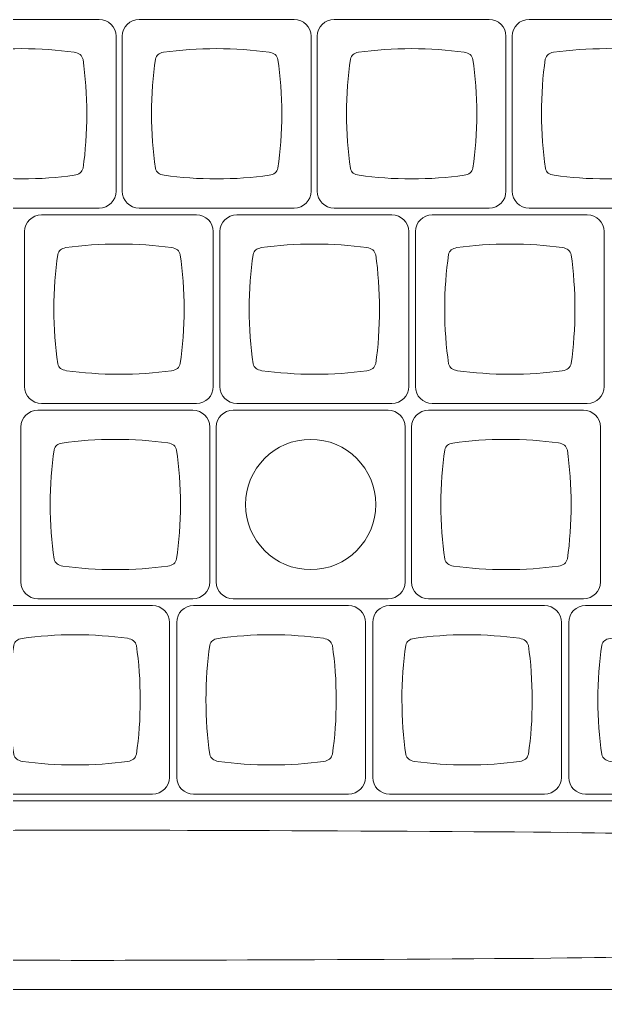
# Model space of a CAD drawing. Header units: millimetres. Extents: x -493 to 473, y -489 to 489.
# Drawn here: x -367.9 to -310.8, y -67.8 to 26.8 of the extents above; entities that cross this region are included whole.
import ezdxf

# ---------------------------------------------------------------- set-up
doc = ezdxf.new("R2010")
doc.units = ezdxf.units.MM
doc.header["$MEASUREMENT"] = 0
doc.layers.add('Layer 1', color=7, linetype='Continuous')

msp = doc.modelspace()

# ---------------------------------------------------------------- linework, layer by layer
at = {"layer": 'Layer 1', "color": 250, "lineweight": 9}
msp.add_ellipse((-339.5447, -20.4968), major_axis=(0, 6.35), ratio=1, dxfattribs=at)
for points, knots in [([(-375.2662, 8.4032), (-375.2662, 8.4032), (-360.1588, 8.4032), (-360.1588, 8.4032), (-360.1588, 8.4032), (-359.2533, 8.4032), (-358.5125, 9.144), (-358.5125, 10.0495), (-358.5125, 10.0495), (-358.5125, 10.0495), (-358.5125, 25.1569), (-358.5125, 25.1569), (-358.5125, 25.1569), (-358.5125, 26.0624), (-359.2533, 26.8032), (-360.1588, 26.8032), (-360.1588, 26.8032), (-360.1588, 26.8032), (-375.2662, 26.8032), (-375.2662, 26.8032), (-375.2662, 26.8032), (-376.1717, 26.8032), (-376.9125, 26.0624), (-376.9125, 25.1569), (-376.9125, 25.1569), (-376.9125, 25.1569), (-376.9125, 10.0495), (-376.9125, 10.0495), (-376.9125, 10.0495), (-376.9125, 9.144), (-376.1717, 8.4032), (-375.2662, 8.4032)], [0, 0, 0, 0, 0.1111111, 0.1111111, 0.1111111, 0.1111111, 0.2222222, 0.2222222, 0.2222222, 0.2222222, 0.3333333, 0.3333333, 0.3333333, 0.3333333, 0.4444444, 0.4444444, 0.4444444, 0.4444444, 0.5555556, 0.5555556, 0.5555556, 0.5555556, 0.6666667, 0.6666667, 0.6666667, 0.6666667, 0.7777778, 0.7777778, 0.7777778, 0.7777778, 1, 1, 1, 1]), ([(-356.2626, 8.4032), (-356.2626, 8.4032), (-341.1552, 8.4032), (-341.1552, 8.4032), (-341.1552, 8.4032), (-340.2497, 8.4032), (-339.5089, 9.144), (-339.5089, 10.0495), (-339.5089, 10.0495), (-339.5089, 10.0495), (-339.5089, 25.1569), (-339.5089, 25.1569), (-339.5089, 25.1569), (-339.5089, 26.0624), (-340.2497, 26.8032), (-341.1552, 26.8032), (-341.1552, 26.8032), (-341.1552, 26.8032), (-356.2626, 26.8032), (-356.2626, 26.8032), (-356.2626, 26.8032), (-357.1681, 26.8032), (-357.9089, 26.0624), (-357.9089, 25.1569), (-357.9089, 25.1569), (-357.9089, 25.1569), (-357.9089, 10.0495), (-357.9089, 10.0495), (-357.9089, 10.0495), (-357.9089, 9.144), (-357.1681, 8.4032), (-356.2626, 8.4032)], [0, 0, 0, 0, 0.1111111, 0.1111111, 0.1111111, 0.1111111, 0.2222222, 0.2222222, 0.2222222, 0.2222222, 0.3333333, 0.3333333, 0.3333333, 0.3333333, 0.4444444, 0.4444444, 0.4444444, 0.4444444, 0.5555556, 0.5555556, 0.5555556, 0.5555556, 0.6666667, 0.6666667, 0.6666667, 0.6666667, 0.7777778, 0.7777778, 0.7777778, 0.7777778, 1, 1, 1, 1]), ([(-337.2591, 8.4032), (-337.2591, 8.4032), (-322.1517, 8.4032), (-322.1517, 8.4032), (-322.1517, 8.4032), (-321.2462, 8.4032), (-320.5054, 9.144), (-320.5054, 10.0495), (-320.5054, 10.0495), (-320.5054, 10.0495), (-320.5054, 25.1569), (-320.5054, 25.1569), (-320.5054, 25.1569), (-320.5054, 26.0624), (-321.2462, 26.8032), (-322.1517, 26.8032), (-322.1517, 26.8032), (-322.1517, 26.8032), (-337.2591, 26.8032), (-337.2591, 26.8032), (-337.2591, 26.8032), (-338.1646, 26.8032), (-338.9054, 26.0624), (-338.9054, 25.1569), (-338.9054, 25.1569), (-338.9054, 25.1569), (-338.9054, 10.0495), (-338.9054, 10.0495), (-338.9054, 10.0495), (-338.9054, 9.144), (-338.1646, 8.4032), (-337.2591, 8.4032)], [0, 0, 0, 0, 0.1111111, 0.1111111, 0.1111111, 0.1111111, 0.2222222, 0.2222222, 0.2222222, 0.2222222, 0.3333333, 0.3333333, 0.3333333, 0.3333333, 0.4444444, 0.4444444, 0.4444444, 0.4444444, 0.5555556, 0.5555556, 0.5555556, 0.5555556, 0.6666667, 0.6666667, 0.6666667, 0.6666667, 0.7777778, 0.7777778, 0.7777778, 0.7777778, 1, 1, 1, 1]), ([(-318.2555, 8.4032), (-318.2555, 8.4032), (-303.1481, 8.4032), (-303.1481, 8.4032), (-303.1481, 8.4032), (-302.2426, 8.4032), (-301.5018, 9.144), (-301.5018, 10.0495), (-301.5018, 10.0495), (-301.5018, 10.0495), (-301.5018, 25.1569), (-301.5018, 25.1569), (-301.5018, 25.1569), (-301.5018, 26.0624), (-302.2426, 26.8032), (-303.1481, 26.8032), (-303.1481, 26.8032), (-303.1481, 26.8032), (-318.2555, 26.8032), (-318.2555, 26.8032), (-318.2555, 26.8032), (-319.161, 26.8032), (-319.9018, 26.0624), (-319.9018, 25.1569), (-319.9018, 25.1569), (-319.9018, 25.1569), (-319.9018, 10.0495), (-319.9018, 10.0495), (-319.9018, 10.0495), (-319.9018, 9.144), (-319.161, 8.4032), (-318.2555, 8.4032)], [0, 0, 0, 0, 0.1111111, 0.1111111, 0.1111111, 0.1111111, 0.2222222, 0.2222222, 0.2222222, 0.2222222, 0.3333333, 0.3333333, 0.3333333, 0.3333333, 0.4444444, 0.4444444, 0.4444444, 0.4444444, 0.5555556, 0.5555556, 0.5555556, 0.5555556, 0.6666667, 0.6666667, 0.6666667, 0.6666667, 0.7777778, 0.7777778, 0.7777778, 0.7777778, 1, 1, 1, 1]), ([(-367.7123, 23.9527), (-365.9217, 23.9522), (-364.2018, 23.8293), (-362.5996, 23.6038), (-362.5996, 23.6038), (-362.5996, 23.6038), (-362.5996, 23.6037), (-362.5996, 23.6037), (-362.5996, 23.6037), (-362.1128, 23.5308), (-361.8229, 23.2982), (-361.7357, 22.8935), (-361.7357, 22.8935), (-361.4937, 21.2406), (-361.3614, 19.459), (-361.361, 17.6012), (-361.361, 17.6012), (-361.3605, 15.7435), (-361.492, 13.9619), (-361.7332, 12.309), (-361.7332, 12.309), (-361.8202, 11.9048), (-362.1095, 11.6724), (-362.5952, 11.5995), (-362.5952, 11.5995), (-364.1977, 11.3746), (-365.9181, 11.2524), (-367.7094, 11.2528), (-367.7094, 11.2528), (-369.5012, 11.2532), (-371.2222, 11.3764), (-372.8252, 11.6022), (-372.8252, 11.6022), (-372.8252, 11.6022), (-372.8251, 11.6026), (-372.8251, 11.6026), (-372.8251, 11.6026), (-373.2981, 11.6734), (-373.5853, 11.8951), (-373.6812, 12.2791), (-373.6812, 12.2791), (-373.9262, 13.9412), (-374.0603, 15.7341), (-374.0607, 17.6042), (-374.0607, 17.6042), (-374.0612, 19.476), (-373.9277, 21.2704), (-373.6831, 22.9337), (-373.6831, 22.9337), (-373.5905, 23.3006), (-373.3225, 23.5186), (-372.8837, 23.5978), (-372.8837, 23.5978), (-371.265, 23.8279), (-369.5249, 23.9531), (-367.7123, 23.9527)], [0, 0, 0, 0, 0.0666667, 0.0666667, 0.0666667, 0.0666667, 0.1333333, 0.1333333, 0.1333333, 0.1333333, 0.2, 0.2, 0.2, 0.2, 0.2666667, 0.2666667, 0.2666667, 0.2666667, 0.3333333, 0.3333333, 0.3333333, 0.3333333, 0.4, 0.4, 0.4, 0.4, 0.4666667, 0.4666667, 0.4666667, 0.4666667, 0.5333333, 0.5333333, 0.5333333, 0.5333333, 0.6, 0.6, 0.6, 0.6, 0.6666667, 0.6666667, 0.6666667, 0.6666667, 0.7333333, 0.7333333, 0.7333333, 0.7333333, 0.8, 0.8, 0.8, 0.8, 0.8666667, 0.8666667, 0.8666667, 0.8666667, 1, 1, 1, 1]), ([(-348.7087, 23.9527), (-346.9181, 23.9522), (-345.1982, 23.8293), (-343.596, 23.6038), (-343.596, 23.6038), (-343.596, 23.6038), (-343.596, 23.6037), (-343.596, 23.6037), (-343.596, 23.6037), (-343.1092, 23.5308), (-342.8193, 23.2982), (-342.7321, 22.8935), (-342.7321, 22.8935), (-342.4901, 21.2406), (-342.3578, 19.459), (-342.3574, 17.6012), (-342.3574, 17.6012), (-342.3569, 15.7435), (-342.4884, 13.9619), (-342.7296, 12.309), (-342.7296, 12.309), (-342.8166, 11.9048), (-343.1059, 11.6724), (-343.5916, 11.5995), (-343.5916, 11.5995), (-345.1941, 11.3746), (-346.9145, 11.2524), (-348.7058, 11.2528), (-348.7058, 11.2528), (-350.4976, 11.2532), (-352.2186, 11.3764), (-353.8216, 11.6022), (-353.8216, 11.6022), (-353.8216, 11.6022), (-353.8215, 11.6026), (-353.8215, 11.6026), (-353.8215, 11.6026), (-354.2945, 11.6734), (-354.5817, 11.8951), (-354.6776, 12.2791), (-354.6776, 12.2791), (-354.9226, 13.9412), (-355.0567, 15.7341), (-355.0571, 17.6042), (-355.0571, 17.6042), (-355.0576, 19.476), (-354.9241, 21.2704), (-354.6795, 22.9337), (-354.6795, 22.9337), (-354.5869, 23.3006), (-354.3189, 23.5186), (-353.8801, 23.5978), (-353.8801, 23.5978), (-352.2614, 23.8279), (-350.5213, 23.9531), (-348.7087, 23.9527)], [0, 0, 0, 0, 0.0666667, 0.0666667, 0.0666667, 0.0666667, 0.1333333, 0.1333333, 0.1333333, 0.1333333, 0.2, 0.2, 0.2, 0.2, 0.2666667, 0.2666667, 0.2666667, 0.2666667, 0.3333333, 0.3333333, 0.3333333, 0.3333333, 0.4, 0.4, 0.4, 0.4, 0.4666667, 0.4666667, 0.4666667, 0.4666667, 0.5333333, 0.5333333, 0.5333333, 0.5333333, 0.6, 0.6, 0.6, 0.6, 0.6666667, 0.6666667, 0.6666667, 0.6666667, 0.7333333, 0.7333333, 0.7333333, 0.7333333, 0.8, 0.8, 0.8, 0.8, 0.8666667, 0.8666667, 0.8666667, 0.8666667, 1, 1, 1, 1]), ([(-329.7052, 23.9527), (-327.9146, 23.9522), (-326.1947, 23.8293), (-324.5925, 23.6038), (-324.5925, 23.6038), (-324.5925, 23.6038), (-324.5925, 23.6037), (-324.5925, 23.6037), (-324.5925, 23.6037), (-324.1057, 23.5308), (-323.8158, 23.2982), (-323.7286, 22.8935), (-323.7286, 22.8935), (-323.4866, 21.2406), (-323.3543, 19.459), (-323.3539, 17.6012), (-323.3539, 17.6012), (-323.3534, 15.7435), (-323.4849, 13.9619), (-323.7261, 12.309), (-323.7261, 12.309), (-323.8131, 11.9048), (-324.1024, 11.6724), (-324.5881, 11.5995), (-324.5881, 11.5995), (-326.1906, 11.3746), (-327.911, 11.2524), (-329.7023, 11.2528), (-329.7023, 11.2528), (-331.4941, 11.2532), (-333.2151, 11.3764), (-334.8181, 11.6022), (-334.8181, 11.6022), (-334.8181, 11.6022), (-334.818, 11.6026), (-334.818, 11.6026), (-334.818, 11.6026), (-335.291, 11.6734), (-335.5782, 11.8951), (-335.6741, 12.2791), (-335.6741, 12.2791), (-335.9191, 13.9412), (-336.0532, 15.7341), (-336.0536, 17.6042), (-336.0536, 17.6042), (-336.0541, 19.476), (-335.9206, 21.2704), (-335.676, 22.9337), (-335.676, 22.9337), (-335.5834, 23.3006), (-335.3154, 23.5186), (-334.8766, 23.5978), (-334.8766, 23.5978), (-333.2579, 23.8279), (-331.5178, 23.9531), (-329.7052, 23.9527)], [0, 0, 0, 0, 0.0666667, 0.0666667, 0.0666667, 0.0666667, 0.1333333, 0.1333333, 0.1333333, 0.1333333, 0.2, 0.2, 0.2, 0.2, 0.2666667, 0.2666667, 0.2666667, 0.2666667, 0.3333333, 0.3333333, 0.3333333, 0.3333333, 0.4, 0.4, 0.4, 0.4, 0.4666667, 0.4666667, 0.4666667, 0.4666667, 0.5333333, 0.5333333, 0.5333333, 0.5333333, 0.6, 0.6, 0.6, 0.6, 0.6666667, 0.6666667, 0.6666667, 0.6666667, 0.7333333, 0.7333333, 0.7333333, 0.7333333, 0.8, 0.8, 0.8, 0.8, 0.8666667, 0.8666667, 0.8666667, 0.8666667, 1, 1, 1, 1]), ([(-310.7016, 23.9527), (-308.911, 23.9522), (-307.1911, 23.8293), (-305.5889, 23.6038), (-305.5889, 23.6038), (-305.5889, 23.6038), (-305.5889, 23.6037), (-305.5889, 23.6037), (-305.5889, 23.6037), (-305.1021, 23.5308), (-304.8122, 23.2982), (-304.725, 22.8935), (-304.725, 22.8935), (-304.483, 21.2406), (-304.3507, 19.459), (-304.3503, 17.6012), (-304.3503, 17.6012), (-304.3498, 15.7435), (-304.4813, 13.9619), (-304.7225, 12.309), (-304.7225, 12.309), (-304.8095, 11.9048), (-305.0988, 11.6724), (-305.5845, 11.5995), (-305.5845, 11.5995), (-307.187, 11.3746), (-308.9074, 11.2524), (-310.6987, 11.2528), (-310.6987, 11.2528), (-312.4905, 11.2532), (-314.2115, 11.3764), (-315.8145, 11.6022), (-315.8145, 11.6022), (-315.8145, 11.6022), (-315.8144, 11.6026), (-315.8144, 11.6026), (-315.8144, 11.6026), (-316.2874, 11.6734), (-316.5746, 11.8951), (-316.6705, 12.2791), (-316.6705, 12.2791), (-316.9155, 13.9412), (-317.0496, 15.7341), (-317.05, 17.6042), (-317.05, 17.6042), (-317.0505, 19.476), (-316.917, 21.2704), (-316.6724, 22.9337), (-316.6724, 22.9337), (-316.5798, 23.3006), (-316.3118, 23.5186), (-315.873, 23.5978), (-315.873, 23.5978), (-314.2543, 23.8279), (-312.5142, 23.9531), (-310.7016, 23.9527)], [0, 0, 0, 0, 0.0666667, 0.0666667, 0.0666667, 0.0666667, 0.1333333, 0.1333333, 0.1333333, 0.1333333, 0.2, 0.2, 0.2, 0.2, 0.2666667, 0.2666667, 0.2666667, 0.2666667, 0.3333333, 0.3333333, 0.3333333, 0.3333333, 0.4, 0.4, 0.4, 0.4, 0.4666667, 0.4666667, 0.4666667, 0.4666667, 0.5333333, 0.5333333, 0.5333333, 0.5333333, 0.6, 0.6, 0.6, 0.6, 0.6666667, 0.6666667, 0.6666667, 0.6666667, 0.7333333, 0.7333333, 0.7333333, 0.7333333, 0.8, 0.8, 0.8, 0.8, 0.8666667, 0.8666667, 0.8666667, 0.8666667, 1, 1, 1, 1]), ([(-365.7876, -10.6468), (-365.7876, -10.6468), (-350.6802, -10.6468), (-350.6802, -10.6468), (-350.6802, -10.6468), (-349.7747, -10.6468), (-349.0339, -9.906), (-349.0339, -9.0005), (-349.0339, -9.0005), (-349.0339, -9.0005), (-349.0339, 6.1069), (-349.0339, 6.1069), (-349.0339, 6.1069), (-349.0339, 7.0124), (-349.7747, 7.7532), (-350.6802, 7.7532), (-350.6802, 7.7532), (-350.6802, 7.7532), (-365.7876, 7.7532), (-365.7876, 7.7532), (-365.7876, 7.7532), (-366.6931, 7.7532), (-367.4339, 7.0124), (-367.4339, 6.1069), (-367.4339, 6.1069), (-367.4339, 6.1069), (-367.4339, -9.0005), (-367.4339, -9.0005), (-367.4339, -9.0005), (-367.4339, -9.906), (-366.6931, -10.6468), (-365.7876, -10.6468)], [0, 0, 0, 0, 0.1111111, 0.1111111, 0.1111111, 0.1111111, 0.2222222, 0.2222222, 0.2222222, 0.2222222, 0.3333333, 0.3333333, 0.3333333, 0.3333333, 0.4444444, 0.4444444, 0.4444444, 0.4444444, 0.5555556, 0.5555556, 0.5555556, 0.5555556, 0.6666667, 0.6666667, 0.6666667, 0.6666667, 0.7777778, 0.7777778, 0.7777778, 0.7777778, 1, 1, 1, 1]), ([(-346.7376, -10.6468), (-346.7376, -10.6468), (-331.6302, -10.6468), (-331.6302, -10.6468), (-331.6302, -10.6468), (-330.7247, -10.6468), (-329.9839, -9.906), (-329.9839, -9.0005), (-329.9839, -9.0005), (-329.9839, -9.0005), (-329.9839, 6.1069), (-329.9839, 6.1069), (-329.9839, 6.1069), (-329.9839, 7.0124), (-330.7247, 7.7532), (-331.6302, 7.7532), (-331.6302, 7.7532), (-331.6302, 7.7532), (-346.7376, 7.7532), (-346.7376, 7.7532), (-346.7376, 7.7532), (-347.6431, 7.7532), (-348.3839, 7.0124), (-348.3839, 6.1069), (-348.3839, 6.1069), (-348.3839, 6.1069), (-348.3839, -9.0005), (-348.3839, -9.0005), (-348.3839, -9.0005), (-348.3839, -9.906), (-347.6431, -10.6468), (-346.7376, -10.6468)], [0, 0, 0, 0, 0.1111111, 0.1111111, 0.1111111, 0.1111111, 0.2222222, 0.2222222, 0.2222222, 0.2222222, 0.3333333, 0.3333333, 0.3333333, 0.3333333, 0.4444444, 0.4444444, 0.4444444, 0.4444444, 0.5555556, 0.5555556, 0.5555556, 0.5555556, 0.6666667, 0.6666667, 0.6666667, 0.6666667, 0.7777778, 0.7777778, 0.7777778, 0.7777778, 1, 1, 1, 1]), ([(-327.6876, -10.6468), (-327.6876, -10.6468), (-312.5802, -10.6468), (-312.5802, -10.6468), (-312.5802, -10.6468), (-311.6747, -10.6468), (-310.9339, -9.906), (-310.9339, -9.0005), (-310.9339, -9.0005), (-310.9339, -9.0005), (-310.9339, 6.1069), (-310.9339, 6.1069), (-310.9339, 6.1069), (-310.9339, 7.0124), (-311.6747, 7.7532), (-312.5802, 7.7532), (-312.5802, 7.7532), (-312.5802, 7.7532), (-327.6876, 7.7532), (-327.6876, 7.7532), (-327.6876, 7.7532), (-328.5931, 7.7532), (-329.3339, 7.0124), (-329.3339, 6.1069), (-329.3339, 6.1069), (-329.3339, 6.1069), (-329.3339, -9.0005), (-329.3339, -9.0005), (-329.3339, -9.0005), (-329.3339, -9.906), (-328.5931, -10.6468), (-327.6876, -10.6468)], [0, 0, 0, 0, 0.1111111, 0.1111111, 0.1111111, 0.1111111, 0.2222222, 0.2222222, 0.2222222, 0.2222222, 0.3333333, 0.3333333, 0.3333333, 0.3333333, 0.4444444, 0.4444444, 0.4444444, 0.4444444, 0.5555556, 0.5555556, 0.5555556, 0.5555556, 0.6666667, 0.6666667, 0.6666667, 0.6666667, 0.7777778, 0.7777778, 0.7777778, 0.7777778, 1, 1, 1, 1]), ([(-358.2337, 4.9027), (-356.4431, 4.9022), (-354.7232, 4.7793), (-353.121, 4.5538), (-353.121, 4.5538), (-353.121, 4.5538), (-353.121, 4.5537), (-353.121, 4.5537), (-353.121, 4.5537), (-352.6342, 4.4808), (-352.3443, 4.2482), (-352.2571, 3.8435), (-352.2571, 3.8435), (-352.0151, 2.1906), (-351.8828, 0.409), (-351.8824, -1.4488), (-351.8824, -1.4488), (-351.8819, -3.3065), (-352.0134, -5.0881), (-352.2546, -6.741), (-352.2546, -6.741), (-352.3416, -7.1452), (-352.6309, -7.3776), (-353.1166, -7.4505), (-353.1166, -7.4505), (-354.7191, -7.6754), (-356.4395, -7.7976), (-358.2308, -7.7972), (-358.2308, -7.7972), (-360.0226, -7.7968), (-361.7436, -7.6736), (-363.3466, -7.4478), (-363.3466, -7.4478), (-363.3466, -7.4478), (-363.3465, -7.4474), (-363.3465, -7.4474), (-363.3465, -7.4474), (-363.8195, -7.3766), (-364.1067, -7.1549), (-364.2026, -6.7709), (-364.2026, -6.7709), (-364.4476, -5.1088), (-364.5817, -3.3159), (-364.5821, -1.4458), (-364.5821, -1.4458), (-364.5826, 0.426), (-364.4491, 2.2204), (-364.2045, 3.8837), (-364.2045, 3.8837), (-364.1119, 4.2506), (-363.8439, 4.4686), (-363.4051, 4.5478), (-363.4051, 4.5478), (-361.7864, 4.7779), (-360.0463, 4.9031), (-358.2337, 4.9027)], [0, 0, 0, 0, 0.0666667, 0.0666667, 0.0666667, 0.0666667, 0.1333333, 0.1333333, 0.1333333, 0.1333333, 0.2, 0.2, 0.2, 0.2, 0.2666667, 0.2666667, 0.2666667, 0.2666667, 0.3333333, 0.3333333, 0.3333333, 0.3333333, 0.4, 0.4, 0.4, 0.4, 0.4666667, 0.4666667, 0.4666667, 0.4666667, 0.5333333, 0.5333333, 0.5333333, 0.5333333, 0.6, 0.6, 0.6, 0.6, 0.6666667, 0.6666667, 0.6666667, 0.6666667, 0.7333333, 0.7333333, 0.7333333, 0.7333333, 0.8, 0.8, 0.8, 0.8, 0.8666667, 0.8666667, 0.8666667, 0.8666667, 1, 1, 1, 1]), ([(-339.1837, 4.9027), (-337.3931, 4.9022), (-335.6732, 4.7793), (-334.071, 4.5538), (-334.071, 4.5538), (-334.071, 4.5538), (-334.071, 4.5537), (-334.071, 4.5537), (-334.071, 4.5537), (-333.5842, 4.4808), (-333.2943, 4.2482), (-333.2071, 3.8435), (-333.2071, 3.8435), (-332.9651, 2.1906), (-332.8328, 0.409), (-332.8324, -1.4488), (-332.8324, -1.4488), (-332.8319, -3.3065), (-332.9634, -5.0881), (-333.2046, -6.741), (-333.2046, -6.741), (-333.2916, -7.1452), (-333.5809, -7.3776), (-334.0666, -7.4505), (-334.0666, -7.4505), (-335.6691, -7.6754), (-337.3895, -7.7976), (-339.1808, -7.7972), (-339.1808, -7.7972), (-340.9726, -7.7968), (-342.6936, -7.6736), (-344.2966, -7.4478), (-344.2966, -7.4478), (-344.2966, -7.4478), (-344.2965, -7.4474), (-344.2965, -7.4474), (-344.2965, -7.4474), (-344.7695, -7.3766), (-345.0567, -7.1549), (-345.1526, -6.7709), (-345.1526, -6.7709), (-345.3976, -5.1088), (-345.5317, -3.3159), (-345.5321, -1.4458), (-345.5321, -1.4458), (-345.5326, 0.426), (-345.3991, 2.2204), (-345.1545, 3.8837), (-345.1545, 3.8837), (-345.0619, 4.2506), (-344.7939, 4.4686), (-344.3551, 4.5478), (-344.3551, 4.5478), (-342.7364, 4.7779), (-340.9963, 4.9031), (-339.1837, 4.9027)], [0, 0, 0, 0, 0.0666667, 0.0666667, 0.0666667, 0.0666667, 0.1333333, 0.1333333, 0.1333333, 0.1333333, 0.2, 0.2, 0.2, 0.2, 0.2666667, 0.2666667, 0.2666667, 0.2666667, 0.3333333, 0.3333333, 0.3333333, 0.3333333, 0.4, 0.4, 0.4, 0.4, 0.4666667, 0.4666667, 0.4666667, 0.4666667, 0.5333333, 0.5333333, 0.5333333, 0.5333333, 0.6, 0.6, 0.6, 0.6, 0.6666667, 0.6666667, 0.6666667, 0.6666667, 0.7333333, 0.7333333, 0.7333333, 0.7333333, 0.8, 0.8, 0.8, 0.8, 0.8666667, 0.8666667, 0.8666667, 0.8666667, 1, 1, 1, 1]), ([(-320.1337, 4.9027), (-318.3431, 4.9022), (-316.6232, 4.7793), (-315.021, 4.5538), (-315.021, 4.5538), (-315.021, 4.5538), (-315.021, 4.5537), (-315.021, 4.5537), (-315.021, 4.5537), (-314.5342, 4.4808), (-314.2443, 4.2482), (-314.1571, 3.8435), (-314.1571, 3.8435), (-313.9151, 2.1906), (-313.7828, 0.409), (-313.7824, -1.4488), (-313.7824, -1.4488), (-313.7819, -3.3065), (-313.9134, -5.0881), (-314.1546, -6.741), (-314.1546, -6.741), (-314.2416, -7.1452), (-314.5309, -7.3776), (-315.0166, -7.4505), (-315.0166, -7.4505), (-316.6191, -7.6754), (-318.3395, -7.7976), (-320.1308, -7.7972), (-320.1308, -7.7972), (-321.9226, -7.7968), (-323.6436, -7.6736), (-325.2466, -7.4478), (-325.2466, -7.4478), (-325.2466, -7.4478), (-325.2465, -7.4474), (-325.2465, -7.4474), (-325.2465, -7.4474), (-325.7195, -7.3766), (-326.0067, -7.1549), (-326.1026, -6.7709), (-326.1026, -6.7709), (-326.3476, -5.1088), (-326.4817, -3.3159), (-326.4821, -1.4458), (-326.4821, -1.4458), (-326.4826, 0.426), (-326.3491, 2.2204), (-326.1045, 3.8837), (-326.1045, 3.8837), (-326.0119, 4.2506), (-325.7439, 4.4686), (-325.3051, 4.5478), (-325.3051, 4.5478), (-323.6864, 4.7779), (-321.9463, 4.9031), (-320.1337, 4.9027)], [0, 0, 0, 0, 0.0666667, 0.0666667, 0.0666667, 0.0666667, 0.1333333, 0.1333333, 0.1333333, 0.1333333, 0.2, 0.2, 0.2, 0.2, 0.2666667, 0.2666667, 0.2666667, 0.2666667, 0.3333333, 0.3333333, 0.3333333, 0.3333333, 0.4, 0.4, 0.4, 0.4, 0.4666667, 0.4666667, 0.4666667, 0.4666667, 0.5333333, 0.5333333, 0.5333333, 0.5333333, 0.6, 0.6, 0.6, 0.6, 0.6666667, 0.6666667, 0.6666667, 0.6666667, 0.7333333, 0.7333333, 0.7333333, 0.7333333, 0.8, 0.8, 0.8, 0.8, 0.8666667, 0.8666667, 0.8666667, 0.8666667, 1, 1, 1, 1]), ([(-366.1397, -29.6968), (-366.1397, -29.6968), (-351.0323, -29.6968), (-351.0323, -29.6968), (-351.0323, -29.6968), (-350.1268, -29.6968), (-349.386, -28.956), (-349.386, -28.0505), (-349.386, -28.0505), (-349.386, -28.0505), (-349.386, -12.9431), (-349.386, -12.9431), (-349.386, -12.9431), (-349.386, -12.0376), (-350.1268, -11.2968), (-351.0323, -11.2968), (-351.0323, -11.2968), (-351.0323, -11.2968), (-366.1397, -11.2968), (-366.1397, -11.2968), (-366.1397, -11.2968), (-367.0452, -11.2968), (-367.786, -12.0376), (-367.786, -12.9431), (-367.786, -12.9431), (-367.786, -12.9431), (-367.786, -28.0505), (-367.786, -28.0505), (-367.786, -28.0505), (-367.786, -28.956), (-367.0452, -29.6968), (-366.1397, -29.6968)], [0, 0, 0, 0, 0.1111111, 0.1111111, 0.1111111, 0.1111111, 0.2222222, 0.2222222, 0.2222222, 0.2222222, 0.3333333, 0.3333333, 0.3333333, 0.3333333, 0.4444444, 0.4444444, 0.4444444, 0.4444444, 0.5555556, 0.5555556, 0.5555556, 0.5555556, 0.6666667, 0.6666667, 0.6666667, 0.6666667, 0.7777778, 0.7777778, 0.7777778, 0.7777778, 1, 1, 1, 1]), ([(-347.0984, -29.6968), (-347.0984, -29.6968), (-331.991, -29.6968), (-331.991, -29.6968), (-331.991, -29.6968), (-331.0855, -29.6968), (-330.3447, -28.956), (-330.3447, -28.0505), (-330.3447, -28.0505), (-330.3447, -28.0505), (-330.3447, -12.9431), (-330.3447, -12.9431), (-330.3447, -12.9431), (-330.3447, -12.0376), (-331.0855, -11.2968), (-331.991, -11.2968), (-331.991, -11.2968), (-331.991, -11.2968), (-347.0984, -11.2968), (-347.0984, -11.2968), (-347.0984, -11.2968), (-348.0039, -11.2968), (-348.7447, -12.0376), (-348.7447, -12.9431), (-348.7447, -12.9431), (-348.7447, -12.9431), (-348.7447, -28.0505), (-348.7447, -28.0505), (-348.7447, -28.0505), (-348.7447, -28.956), (-348.0039, -29.6968), (-347.0984, -29.6968)], [0, 0, 0, 0, 0.1111111, 0.1111111, 0.1111111, 0.1111111, 0.2222222, 0.2222222, 0.2222222, 0.2222222, 0.3333333, 0.3333333, 0.3333333, 0.3333333, 0.4444444, 0.4444444, 0.4444444, 0.4444444, 0.5555556, 0.5555556, 0.5555556, 0.5555556, 0.6666667, 0.6666667, 0.6666667, 0.6666667, 0.7777778, 0.7777778, 0.7777778, 0.7777778, 1, 1, 1, 1]), ([(-328.0571, -29.6968), (-328.0571, -29.6968), (-312.9497, -29.6968), (-312.9497, -29.6968), (-312.9497, -29.6968), (-312.0442, -29.6968), (-311.3034, -28.956), (-311.3034, -28.0505), (-311.3034, -28.0505), (-311.3034, -28.0505), (-311.3034, -12.9431), (-311.3034, -12.9431), (-311.3034, -12.9431), (-311.3034, -12.0376), (-312.0442, -11.2968), (-312.9497, -11.2968), (-312.9497, -11.2968), (-312.9497, -11.2968), (-328.0571, -11.2968), (-328.0571, -11.2968), (-328.0571, -11.2968), (-328.9626, -11.2968), (-329.7034, -12.0376), (-329.7034, -12.9431), (-329.7034, -12.9431), (-329.7034, -12.9431), (-329.7034, -28.0505), (-329.7034, -28.0505), (-329.7034, -28.0505), (-329.7034, -28.956), (-328.9626, -29.6968), (-328.0571, -29.6968)], [0, 0, 0, 0, 0.1111111, 0.1111111, 0.1111111, 0.1111111, 0.2222222, 0.2222222, 0.2222222, 0.2222222, 0.3333333, 0.3333333, 0.3333333, 0.3333333, 0.4444444, 0.4444444, 0.4444444, 0.4444444, 0.5555556, 0.5555556, 0.5555556, 0.5555556, 0.6666667, 0.6666667, 0.6666667, 0.6666667, 0.7777778, 0.7777778, 0.7777778, 0.7777778, 1, 1, 1, 1]), ([(-358.5858, -14.1473), (-356.7952, -14.1478), (-355.0753, -14.2707), (-353.4731, -14.4962), (-353.4731, -14.4962), (-353.4731, -14.4962), (-353.4731, -14.4963), (-353.4731, -14.4963), (-353.4731, -14.4963), (-352.9863, -14.5692), (-352.6964, -14.8018), (-352.6092, -15.2065), (-352.6092, -15.2065), (-352.3672, -16.8594), (-352.2349, -18.641), (-352.2345, -20.4988), (-352.2345, -20.4988), (-352.234, -22.3565), (-352.3655, -24.1381), (-352.6067, -25.791), (-352.6067, -25.791), (-352.6937, -26.1952), (-352.983, -26.4276), (-353.4687, -26.5005), (-353.4687, -26.5005), (-355.0712, -26.7254), (-356.7916, -26.8476), (-358.5829, -26.8472), (-358.5829, -26.8472), (-360.3747, -26.8468), (-362.0957, -26.7236), (-363.6987, -26.4978), (-363.6987, -26.4978), (-363.6987, -26.4978), (-363.6986, -26.4974), (-363.6986, -26.4974), (-363.6986, -26.4974), (-364.1716, -26.4266), (-364.4588, -26.2049), (-364.5547, -25.8209), (-364.5547, -25.8209), (-364.7997, -24.1588), (-364.9338, -22.3659), (-364.9342, -20.4958), (-364.9342, -20.4958), (-364.9347, -18.624), (-364.8012, -16.8296), (-364.5566, -15.1663), (-364.5566, -15.1663), (-364.464, -14.7994), (-364.196, -14.5814), (-363.7572, -14.5022), (-363.7572, -14.5022), (-362.1385, -14.2721), (-360.3984, -14.1469), (-358.5858, -14.1473)], [0, 0, 0, 0, 0.0666667, 0.0666667, 0.0666667, 0.0666667, 0.1333333, 0.1333333, 0.1333333, 0.1333333, 0.2, 0.2, 0.2, 0.2, 0.2666667, 0.2666667, 0.2666667, 0.2666667, 0.3333333, 0.3333333, 0.3333333, 0.3333333, 0.4, 0.4, 0.4, 0.4, 0.4666667, 0.4666667, 0.4666667, 0.4666667, 0.5333333, 0.5333333, 0.5333333, 0.5333333, 0.6, 0.6, 0.6, 0.6, 0.6666667, 0.6666667, 0.6666667, 0.6666667, 0.7333333, 0.7333333, 0.7333333, 0.7333333, 0.8, 0.8, 0.8, 0.8, 0.8666667, 0.8666667, 0.8666667, 0.8666667, 1, 1, 1, 1]), ([(-320.5032, -14.1473), (-318.7126, -14.1478), (-316.9927, -14.2707), (-315.3905, -14.4962), (-315.3905, -14.4962), (-315.3905, -14.4962), (-315.3905, -14.4963), (-315.3905, -14.4963), (-315.3905, -14.4963), (-314.9037, -14.5692), (-314.6138, -14.8018), (-314.5266, -15.2065), (-314.5266, -15.2065), (-314.2846, -16.8594), (-314.1523, -18.641), (-314.1519, -20.4988), (-314.1519, -20.4988), (-314.1514, -22.3565), (-314.2829, -24.1381), (-314.5241, -25.791), (-314.5241, -25.791), (-314.6111, -26.1952), (-314.9004, -26.4276), (-315.3861, -26.5005), (-315.3861, -26.5005), (-316.9886, -26.7254), (-318.709, -26.8476), (-320.5003, -26.8472), (-320.5003, -26.8472), (-322.2921, -26.8468), (-324.0131, -26.7236), (-325.6161, -26.4978), (-325.6161, -26.4978), (-325.6161, -26.4978), (-325.616, -26.4974), (-325.616, -26.4974), (-325.616, -26.4974), (-326.089, -26.4266), (-326.3762, -26.2049), (-326.4721, -25.8209), (-326.4721, -25.8209), (-326.7171, -24.1588), (-326.8512, -22.3659), (-326.8516, -20.4958), (-326.8516, -20.4958), (-326.8521, -18.624), (-326.7186, -16.8296), (-326.474, -15.1663), (-326.474, -15.1663), (-326.3814, -14.7994), (-326.1134, -14.5814), (-325.6746, -14.5022), (-325.6746, -14.5022), (-324.0559, -14.2721), (-322.3158, -14.1469), (-320.5032, -14.1473)], [0, 0, 0, 0, 0.0666667, 0.0666667, 0.0666667, 0.0666667, 0.1333333, 0.1333333, 0.1333333, 0.1333333, 0.2, 0.2, 0.2, 0.2, 0.2666667, 0.2666667, 0.2666667, 0.2666667, 0.3333333, 0.3333333, 0.3333333, 0.3333333, 0.4, 0.4, 0.4, 0.4, 0.4666667, 0.4666667, 0.4666667, 0.4666667, 0.5333333, 0.5333333, 0.5333333, 0.5333333, 0.6, 0.6, 0.6, 0.6, 0.6666667, 0.6666667, 0.6666667, 0.6666667, 0.7333333, 0.7333333, 0.7333333, 0.7333333, 0.8, 0.8, 0.8, 0.8, 0.8666667, 0.8666667, 0.8666667, 0.8666667, 1, 1, 1, 1]), ([(-370.0626, -48.7468), (-370.0626, -48.7468), (-354.9552, -48.7468), (-354.9552, -48.7468), (-354.9552, -48.7468), (-354.0497, -48.7468), (-353.3089, -48.006), (-353.3089, -47.1005), (-353.3089, -47.1005), (-353.3089, -47.1005), (-353.3089, -31.9931), (-353.3089, -31.9931), (-353.3089, -31.9931), (-353.3089, -31.0876), (-354.0497, -30.3468), (-354.9552, -30.3468), (-354.9552, -30.3468), (-354.9552, -30.3468), (-370.0626, -30.3468), (-370.0626, -30.3468), (-370.0626, -30.3468), (-370.9681, -30.3468), (-371.7089, -31.0876), (-371.7089, -31.9931), (-371.7089, -31.9931), (-371.7089, -31.9931), (-371.7089, -47.1005), (-371.7089, -47.1005), (-371.7089, -47.1005), (-371.7089, -48.006), (-370.9681, -48.7468), (-370.0626, -48.7468)], [0, 0, 0, 0, 0.1111111, 0.1111111, 0.1111111, 0.1111111, 0.2222222, 0.2222222, 0.2222222, 0.2222222, 0.3333333, 0.3333333, 0.3333333, 0.3333333, 0.4444444, 0.4444444, 0.4444444, 0.4444444, 0.5555556, 0.5555556, 0.5555556, 0.5555556, 0.6666667, 0.6666667, 0.6666667, 0.6666667, 0.7777778, 0.7777778, 0.7777778, 0.7777778, 1, 1, 1, 1]), ([(-350.9585, -48.7468), (-350.9585, -48.7468), (-335.8511, -48.7468), (-335.8511, -48.7468), (-335.8511, -48.7468), (-334.9456, -48.7468), (-334.2048, -48.006), (-334.2048, -47.1005), (-334.2048, -47.1005), (-334.2048, -47.1005), (-334.2048, -31.9931), (-334.2048, -31.9931), (-334.2048, -31.9931), (-334.2048, -31.0876), (-334.9456, -30.3468), (-335.8511, -30.3468), (-335.8511, -30.3468), (-335.8511, -30.3468), (-350.9585, -30.3468), (-350.9585, -30.3468), (-350.9585, -30.3468), (-351.864, -30.3468), (-352.6048, -31.0876), (-352.6048, -31.9931), (-352.6048, -31.9931), (-352.6048, -31.9931), (-352.6048, -47.1005), (-352.6048, -47.1005), (-352.6048, -47.1005), (-352.6048, -48.006), (-351.864, -48.7468), (-350.9585, -48.7468)], [0, 0, 0, 0, 0.1111111, 0.1111111, 0.1111111, 0.1111111, 0.2222222, 0.2222222, 0.2222222, 0.2222222, 0.3333333, 0.3333333, 0.3333333, 0.3333333, 0.4444444, 0.4444444, 0.4444444, 0.4444444, 0.5555556, 0.5555556, 0.5555556, 0.5555556, 0.6666667, 0.6666667, 0.6666667, 0.6666667, 0.7777778, 0.7777778, 0.7777778, 0.7777778, 1, 1, 1, 1]), ([(-331.8543, -48.7468), (-331.8543, -48.7468), (-316.7469, -48.7468), (-316.7469, -48.7468), (-316.7469, -48.7468), (-315.8414, -48.7468), (-315.1006, -48.006), (-315.1006, -47.1005), (-315.1006, -47.1005), (-315.1006, -47.1005), (-315.1006, -31.9931), (-315.1006, -31.9931), (-315.1006, -31.9931), (-315.1006, -31.0876), (-315.8414, -30.3468), (-316.7469, -30.3468), (-316.7469, -30.3468), (-316.7469, -30.3468), (-331.8543, -30.3468), (-331.8543, -30.3468), (-331.8543, -30.3468), (-332.7598, -30.3468), (-333.5006, -31.0876), (-333.5006, -31.9931), (-333.5006, -31.9931), (-333.5006, -31.9931), (-333.5006, -47.1005), (-333.5006, -47.1005), (-333.5006, -47.1005), (-333.5006, -48.006), (-332.7598, -48.7468), (-331.8543, -48.7468)], [0, 0, 0, 0, 0.1111111, 0.1111111, 0.1111111, 0.1111111, 0.2222222, 0.2222222, 0.2222222, 0.2222222, 0.3333333, 0.3333333, 0.3333333, 0.3333333, 0.4444444, 0.4444444, 0.4444444, 0.4444444, 0.5555556, 0.5555556, 0.5555556, 0.5555556, 0.6666667, 0.6666667, 0.6666667, 0.6666667, 0.7777778, 0.7777778, 0.7777778, 0.7777778, 1, 1, 1, 1]), ([(-312.7501, -48.7468), (-312.7501, -48.7468), (-297.6427, -48.7468), (-297.6427, -48.7468), (-297.6427, -48.7468), (-296.7372, -48.7468), (-295.9964, -48.006), (-295.9964, -47.1005), (-295.9964, -47.1005), (-295.9964, -47.1005), (-295.9964, -31.9931), (-295.9964, -31.9931), (-295.9964, -31.9931), (-295.9964, -31.0876), (-296.7372, -30.3468), (-297.6427, -30.3468), (-297.6427, -30.3468), (-297.6427, -30.3468), (-312.7501, -30.3468), (-312.7501, -30.3468), (-312.7501, -30.3468), (-313.6556, -30.3468), (-314.3964, -31.0876), (-314.3964, -31.9931), (-314.3964, -31.9931), (-314.3964, -31.9931), (-314.3964, -47.1005), (-314.3964, -47.1005), (-314.3964, -47.1005), (-314.3964, -48.006), (-313.6556, -48.7468), (-312.7501, -48.7468)], [0, 0, 0, 0, 0.1111111, 0.1111111, 0.1111111, 0.1111111, 0.2222222, 0.2222222, 0.2222222, 0.2222222, 0.3333333, 0.3333333, 0.3333333, 0.3333333, 0.4444444, 0.4444444, 0.4444444, 0.4444444, 0.5555556, 0.5555556, 0.5555556, 0.5555556, 0.6666667, 0.6666667, 0.6666667, 0.6666667, 0.7777778, 0.7777778, 0.7777778, 0.7777778, 1, 1, 1, 1]), ([(-362.5087, -33.1973), (-360.7181, -33.1978), (-358.9982, -33.3207), (-357.396, -33.5462), (-357.396, -33.5462), (-357.396, -33.5462), (-357.396, -33.5463), (-357.396, -33.5463), (-357.396, -33.5463), (-356.9092, -33.6192), (-356.6193, -33.8518), (-356.5321, -34.2565), (-356.5321, -34.2565), (-356.2901, -35.9094), (-356.1578, -37.691), (-356.1574, -39.5488), (-356.1574, -39.5488), (-356.1569, -41.4065), (-356.2884, -43.1881), (-356.5296, -44.841), (-356.5296, -44.841), (-356.6166, -45.2452), (-356.9059, -45.4776), (-357.3916, -45.5505), (-357.3916, -45.5505), (-358.9941, -45.7754), (-360.7145, -45.8976), (-362.5058, -45.8972), (-362.5058, -45.8972), (-364.2976, -45.8968), (-366.0186, -45.7736), (-367.6216, -45.5478), (-367.6216, -45.5478), (-367.6216, -45.5478), (-367.6215, -45.5474), (-367.6215, -45.5474), (-367.6215, -45.5474), (-368.0945, -45.4766), (-368.3817, -45.2549), (-368.4776, -44.8709), (-368.4776, -44.8709), (-368.7226, -43.2088), (-368.8567, -41.4159), (-368.8571, -39.5458), (-368.8571, -39.5458), (-368.8576, -37.674), (-368.7241, -35.8796), (-368.4795, -34.2163), (-368.4795, -34.2163), (-368.3869, -33.8494), (-368.1189, -33.6314), (-367.6801, -33.5522), (-367.6801, -33.5522), (-366.0614, -33.3221), (-364.3213, -33.1969), (-362.5087, -33.1973)], [0, 0, 0, 0, 0.0666667, 0.0666667, 0.0666667, 0.0666667, 0.1333333, 0.1333333, 0.1333333, 0.1333333, 0.2, 0.2, 0.2, 0.2, 0.2666667, 0.2666667, 0.2666667, 0.2666667, 0.3333333, 0.3333333, 0.3333333, 0.3333333, 0.4, 0.4, 0.4, 0.4, 0.4666667, 0.4666667, 0.4666667, 0.4666667, 0.5333333, 0.5333333, 0.5333333, 0.5333333, 0.6, 0.6, 0.6, 0.6, 0.6666667, 0.6666667, 0.6666667, 0.6666667, 0.7333333, 0.7333333, 0.7333333, 0.7333333, 0.8, 0.8, 0.8, 0.8, 0.8666667, 0.8666667, 0.8666667, 0.8666667, 1, 1, 1, 1]), ([(-343.4046, -33.1973), (-341.614, -33.1978), (-339.8941, -33.3207), (-338.2919, -33.5462), (-338.2919, -33.5462), (-338.2919, -33.5462), (-338.2919, -33.5463), (-338.2919, -33.5463), (-338.2919, -33.5463), (-337.8051, -33.6192), (-337.5152, -33.8518), (-337.428, -34.2565), (-337.428, -34.2565), (-337.186, -35.9094), (-337.0537, -37.691), (-337.0533, -39.5488), (-337.0533, -39.5488), (-337.0528, -41.4065), (-337.1843, -43.1881), (-337.4255, -44.841), (-337.4255, -44.841), (-337.5125, -45.2452), (-337.8018, -45.4776), (-338.2875, -45.5505), (-338.2875, -45.5505), (-339.89, -45.7754), (-341.6104, -45.8976), (-343.4017, -45.8972), (-343.4017, -45.8972), (-345.1935, -45.8968), (-346.9145, -45.7736), (-348.5175, -45.5478), (-348.5175, -45.5478), (-348.5175, -45.5478), (-348.5174, -45.5474), (-348.5174, -45.5474), (-348.5174, -45.5474), (-348.9904, -45.4766), (-349.2776, -45.2549), (-349.3735, -44.8709), (-349.3735, -44.8709), (-349.6185, -43.2088), (-349.7526, -41.4159), (-349.753, -39.5458), (-349.753, -39.5458), (-349.7535, -37.674), (-349.62, -35.8796), (-349.3754, -34.2163), (-349.3754, -34.2163), (-349.2828, -33.8494), (-349.0148, -33.6314), (-348.576, -33.5522), (-348.576, -33.5522), (-346.9573, -33.3221), (-345.2172, -33.1969), (-343.4046, -33.1973)], [0, 0, 0, 0, 0.0666667, 0.0666667, 0.0666667, 0.0666667, 0.1333333, 0.1333333, 0.1333333, 0.1333333, 0.2, 0.2, 0.2, 0.2, 0.2666667, 0.2666667, 0.2666667, 0.2666667, 0.3333333, 0.3333333, 0.3333333, 0.3333333, 0.4, 0.4, 0.4, 0.4, 0.4666667, 0.4666667, 0.4666667, 0.4666667, 0.5333333, 0.5333333, 0.5333333, 0.5333333, 0.6, 0.6, 0.6, 0.6, 0.6666667, 0.6666667, 0.6666667, 0.6666667, 0.7333333, 0.7333333, 0.7333333, 0.7333333, 0.8, 0.8, 0.8, 0.8, 0.8666667, 0.8666667, 0.8666667, 0.8666667, 1, 1, 1, 1]), ([(-324.3004, -33.1973), (-322.5098, -33.1978), (-320.7899, -33.3207), (-319.1877, -33.5462), (-319.1877, -33.5462), (-319.1877, -33.5462), (-319.1877, -33.5463), (-319.1877, -33.5463), (-319.1877, -33.5463), (-318.7009, -33.6192), (-318.411, -33.8518), (-318.3238, -34.2565), (-318.3238, -34.2565), (-318.0818, -35.9094), (-317.9495, -37.691), (-317.9491, -39.5488), (-317.9491, -39.5488), (-317.9486, -41.4065), (-318.0801, -43.1881), (-318.3213, -44.841), (-318.3213, -44.841), (-318.4083, -45.2452), (-318.6976, -45.4776), (-319.1833, -45.5505), (-319.1833, -45.5505), (-320.7858, -45.7754), (-322.5062, -45.8976), (-324.2975, -45.8972), (-324.2975, -45.8972), (-326.0893, -45.8968), (-327.8103, -45.7736), (-329.4133, -45.5478), (-329.4133, -45.5478), (-329.4133, -45.5478), (-329.4132, -45.5474), (-329.4132, -45.5474), (-329.4132, -45.5474), (-329.8862, -45.4766), (-330.1734, -45.2549), (-330.2693, -44.8709), (-330.2693, -44.8709), (-330.5143, -43.2088), (-330.6484, -41.4159), (-330.6488, -39.5458), (-330.6488, -39.5458), (-330.6493, -37.674), (-330.5158, -35.8796), (-330.2712, -34.2163), (-330.2712, -34.2163), (-330.1786, -33.8494), (-329.9106, -33.6314), (-329.4718, -33.5522), (-329.4718, -33.5522), (-327.8531, -33.3221), (-326.113, -33.1969), (-324.3004, -33.1973)], [0, 0, 0, 0, 0.0666667, 0.0666667, 0.0666667, 0.0666667, 0.1333333, 0.1333333, 0.1333333, 0.1333333, 0.2, 0.2, 0.2, 0.2, 0.2666667, 0.2666667, 0.2666667, 0.2666667, 0.3333333, 0.3333333, 0.3333333, 0.3333333, 0.4, 0.4, 0.4, 0.4, 0.4666667, 0.4666667, 0.4666667, 0.4666667, 0.5333333, 0.5333333, 0.5333333, 0.5333333, 0.6, 0.6, 0.6, 0.6, 0.6666667, 0.6666667, 0.6666667, 0.6666667, 0.7333333, 0.7333333, 0.7333333, 0.7333333, 0.8, 0.8, 0.8, 0.8, 0.8666667, 0.8666667, 0.8666667, 0.8666667, 1, 1, 1, 1]), ([(-305.1962, -33.1973), (-303.4056, -33.1978), (-301.6857, -33.3207), (-300.0835, -33.5462), (-300.0835, -33.5462), (-300.0835, -33.5462), (-300.0835, -33.5463), (-300.0835, -33.5463), (-300.0835, -33.5463), (-299.5967, -33.6192), (-299.3068, -33.8518), (-299.2196, -34.2565), (-299.2196, -34.2565), (-298.9776, -35.9094), (-298.8453, -37.691), (-298.8449, -39.5488), (-298.8449, -39.5488), (-298.8444, -41.4065), (-298.9759, -43.1881), (-299.2171, -44.841), (-299.2171, -44.841), (-299.3041, -45.2452), (-299.5934, -45.4776), (-300.0791, -45.5505), (-300.0791, -45.5505), (-301.6816, -45.7754), (-303.402, -45.8976), (-305.1933, -45.8972), (-305.1933, -45.8972), (-306.9851, -45.8968), (-308.7061, -45.7736), (-310.3091, -45.5478), (-310.3091, -45.5478), (-310.3091, -45.5478), (-310.309, -45.5474), (-310.309, -45.5474), (-310.309, -45.5474), (-310.782, -45.4766), (-311.0692, -45.2549), (-311.1651, -44.8709), (-311.1651, -44.8709), (-311.4101, -43.2088), (-311.5442, -41.4159), (-311.5446, -39.5458), (-311.5446, -39.5458), (-311.5451, -37.674), (-311.4116, -35.8796), (-311.167, -34.2163), (-311.167, -34.2163), (-311.0744, -33.8494), (-310.8064, -33.6314), (-310.3676, -33.5522), (-310.3676, -33.5522), (-308.7489, -33.3221), (-307.0088, -33.1969), (-305.1962, -33.1973)], [0, 0, 0, 0, 0.0666667, 0.0666667, 0.0666667, 0.0666667, 0.1333333, 0.1333333, 0.1333333, 0.1333333, 0.2, 0.2, 0.2, 0.2, 0.2666667, 0.2666667, 0.2666667, 0.2666667, 0.3333333, 0.3333333, 0.3333333, 0.3333333, 0.4, 0.4, 0.4, 0.4, 0.4666667, 0.4666667, 0.4666667, 0.4666667, 0.5333333, 0.5333333, 0.5333333, 0.5333333, 0.6, 0.6, 0.6, 0.6, 0.6666667, 0.6666667, 0.6666667, 0.6666667, 0.7333333, 0.7333333, 0.7333333, 0.7333333, 0.8, 0.8, 0.8, 0.8, 0.8666667, 0.8666667, 0.8666667, 0.8666667, 1, 1, 1, 1]), ([(-416.6663, -67.7968), (-416.6663, -67.7968), (-304.9587, -67.7968), (-304.9587, -67.7968), (-304.9587, -67.7968), (-304.0535, -67.7968), (-303.3125, -67.056), (-303.3125, -66.1505), (-303.3125, -66.1505), (-303.3125, -66.1505), (-303.3125, -51.0431), (-303.3125, -51.0431), (-303.3125, -51.0431), (-303.3125, -50.1376), (-304.0535, -49.3968), (-304.9587, -49.3968), (-304.9587, -49.3968), (-304.9587, -49.3968), (-416.6663, -49.3968), (-416.6663, -49.3968), (-416.6663, -49.3968), (-417.5715, -49.3968), (-418.3125, -50.1376), (-418.3125, -51.0431), (-418.3125, -51.0431), (-418.3125, -51.0431), (-418.3125, -66.1505), (-418.3125, -66.1505), (-418.3125, -66.1505), (-418.3125, -67.056), (-417.5715, -67.7968), (-416.6663, -67.7968)], [0, 0, 0, 0, 0.1111111, 0.1111111, 0.1111111, 0.1111111, 0.2222222, 0.2222222, 0.2222222, 0.2222222, 0.3333333, 0.3333333, 0.3333333, 0.3333333, 0.4444444, 0.4444444, 0.4444444, 0.4444444, 0.5555556, 0.5555556, 0.5555556, 0.5555556, 0.6666667, 0.6666667, 0.6666667, 0.6666667, 0.7777778, 0.7777778, 0.7777778, 0.7777778, 1, 1, 1, 1]), ([(-360.8125, -52.2474), (-356.9592, -52.2478), (-312.2386, -52.3699), (-308.8118, -52.5955), (-308.8118, -52.5955), (-308.8118, -52.5955), (-308.8118, -52.5955), (-308.8118, -52.5955), (-308.8118, -52.5955), (-307.7708, -52.6684), (-307.1507, -52.901), (-306.9639, -53.3057), (-306.9639, -53.3057), (-306.4467, -54.9587), (-306.1635, -56.7403), (-306.1627, -58.5979), (-306.1627, -58.5979), (-306.1619, -60.4556), (-306.443, -62.2373), (-306.9587, -63.8902), (-306.9587, -63.8902), (-307.1448, -64.2944), (-307.7636, -64.5268), (-308.8024, -64.5996), (-308.8024, -64.5996), (-312.23, -64.8246), (-356.9744, -64.9476), (-360.8062, -64.9472), (-360.8062, -64.9472), (-364.6379, -64.9469), (-409.3911, -64.8236), (-412.8197, -64.5979), (-412.8197, -64.5979), (-412.8197, -64.5979), (-412.8195, -64.5974), (-412.8195, -64.5974), (-412.8195, -64.5974), (-413.8311, -64.5266), (-414.4455, -64.3049), (-414.6505, -63.921), (-414.6505, -63.921), (-415.1744, -62.2588), (-415.4615, -60.4666), (-415.4623, -58.5958), (-415.4623, -58.5958), (-415.4631, -56.7249), (-415.1778, -54.9296), (-414.6545, -53.2663), (-414.6545, -53.2663), (-414.4566, -52.8994), (-413.8833, -52.6815), (-412.9448, -52.6022), (-412.9448, -52.6022), (-409.4825, -52.3722), (-364.6658, -52.247), (-360.8125, -52.2474)], [0, 0, 0, 0, 0.0666667, 0.0666667, 0.0666667, 0.0666667, 0.1333333, 0.1333333, 0.1333333, 0.1333333, 0.2, 0.2, 0.2, 0.2, 0.2666667, 0.2666667, 0.2666667, 0.2666667, 0.3333333, 0.3333333, 0.3333333, 0.3333333, 0.4, 0.4, 0.4, 0.4, 0.4666667, 0.4666667, 0.4666667, 0.4666667, 0.5333333, 0.5333333, 0.5333333, 0.5333333, 0.6, 0.6, 0.6, 0.6, 0.6666667, 0.6666667, 0.6666667, 0.6666667, 0.7333333, 0.7333333, 0.7333333, 0.7333333, 0.8, 0.8, 0.8, 0.8, 0.8666667, 0.8666667, 0.8666667, 0.8666667, 1, 1, 1, 1])]:
    msp.add_open_spline(points, degree=3, knots=knots, dxfattribs=at)

doc.saveas('drawing.dxf')
